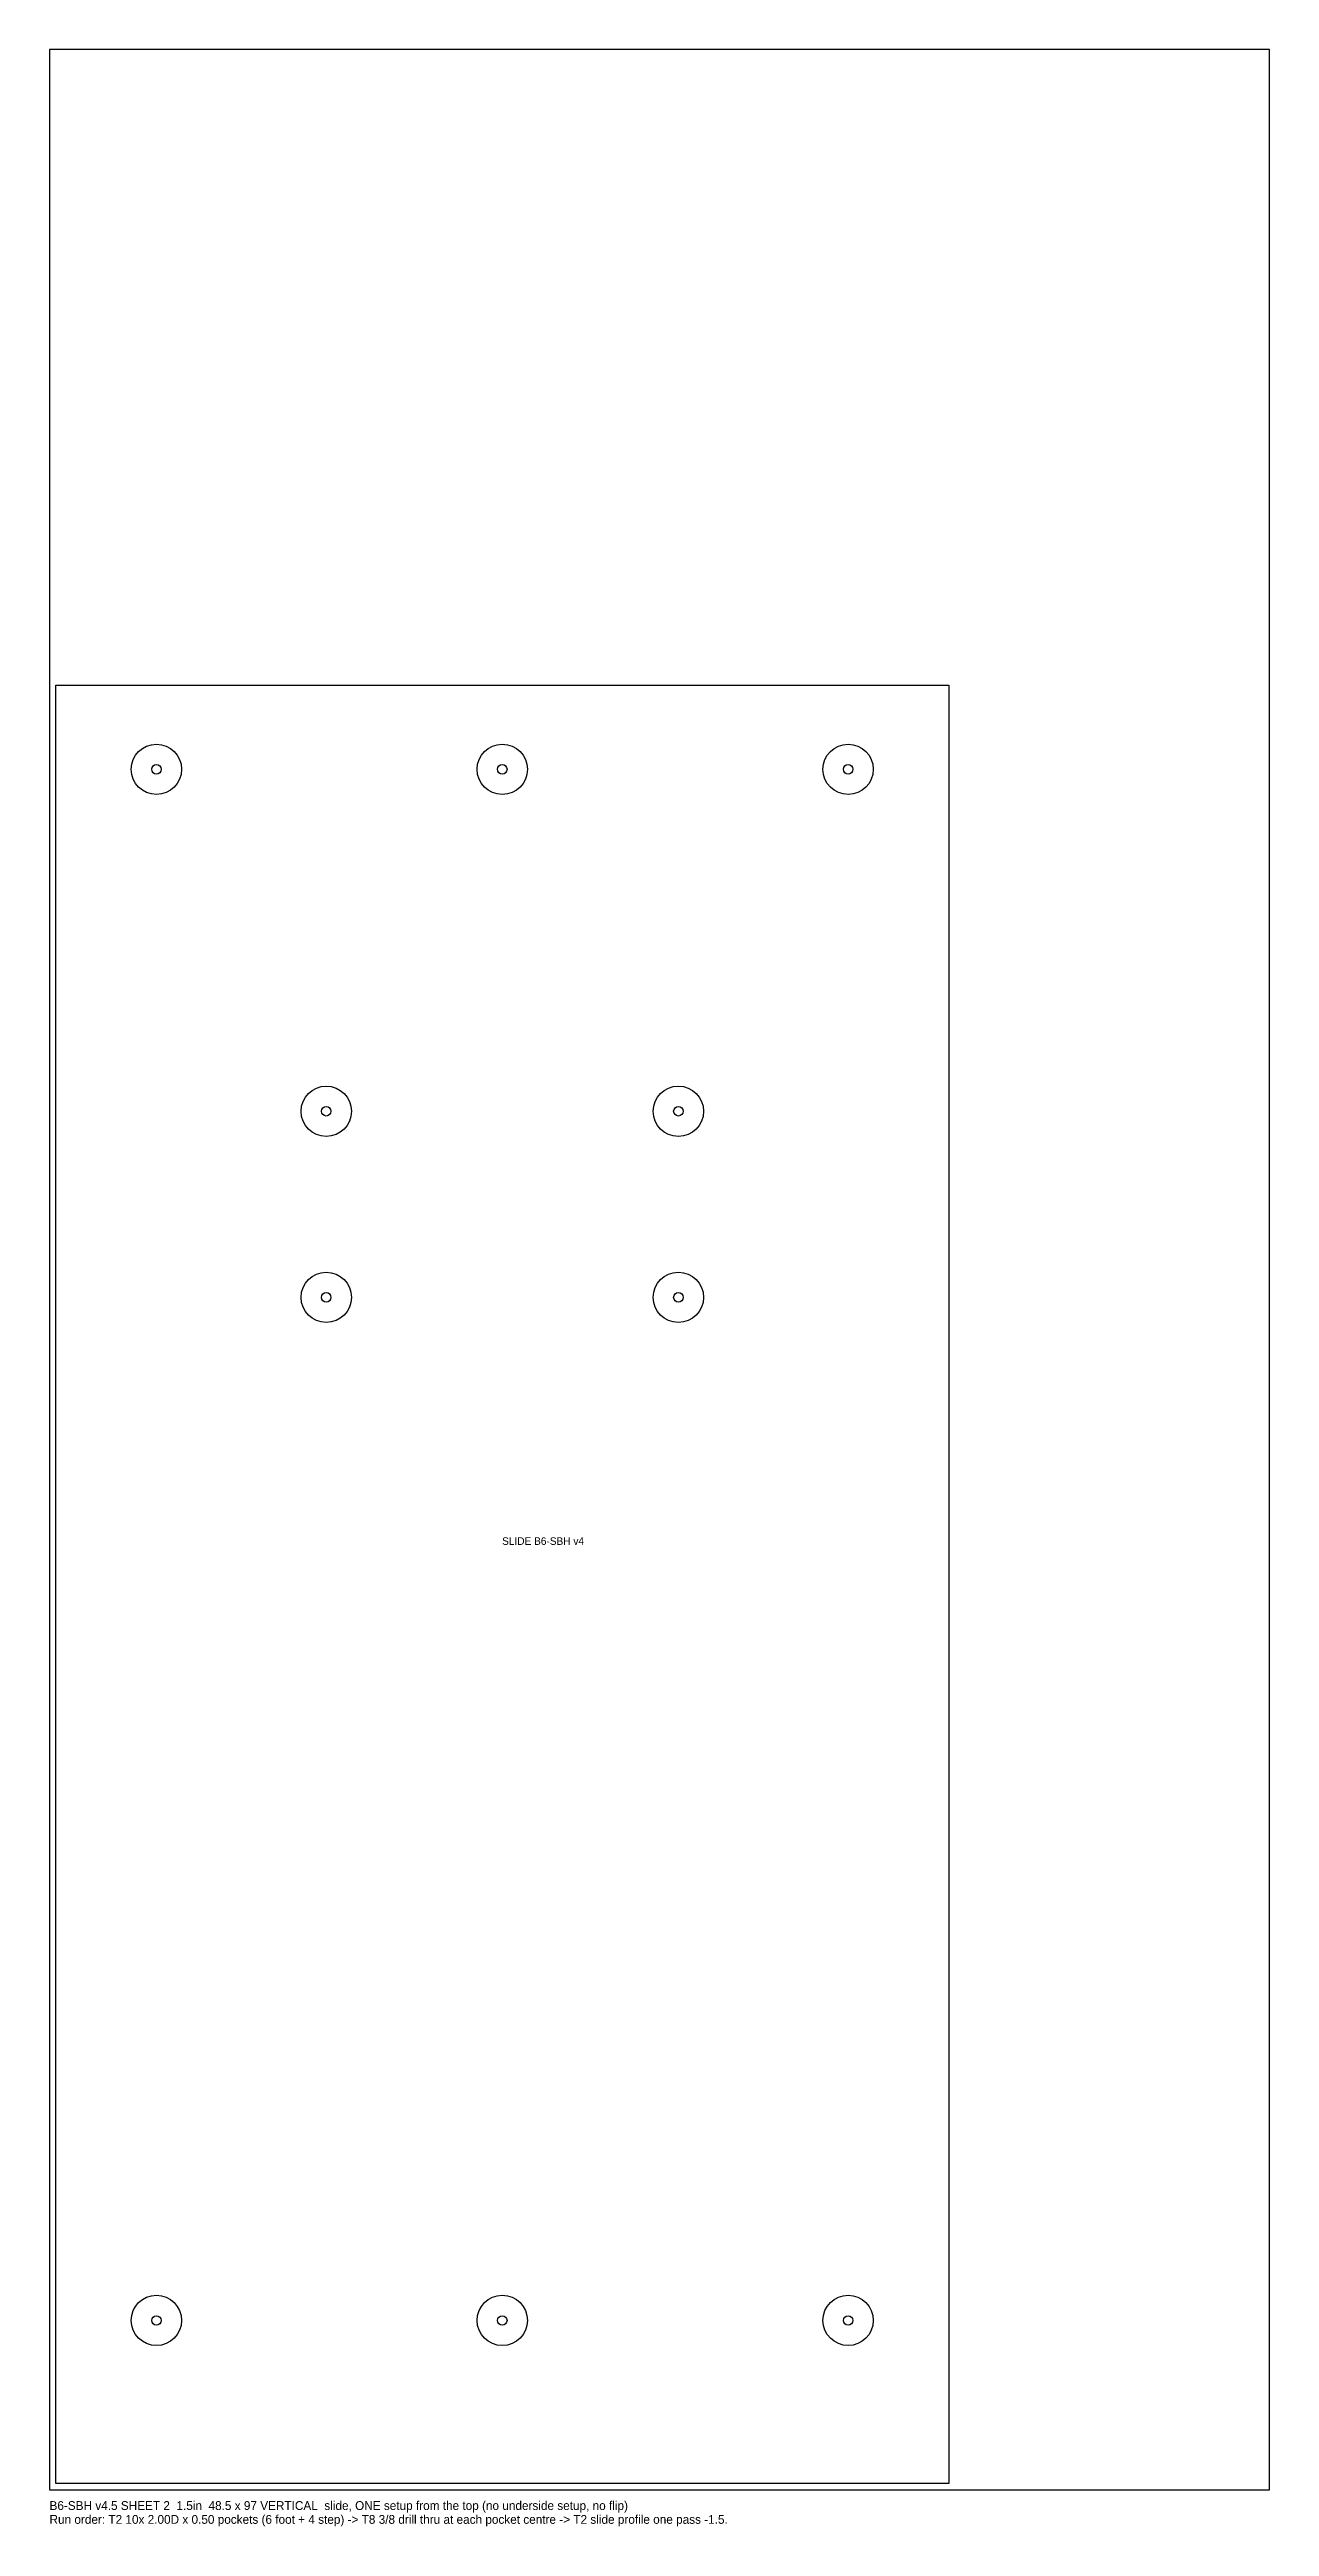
# Model space of a CAD drawing. Extents: x 0 to 48.5, y -1.5 to 97.
import ezdxf

# ---------------------------------------------------------------- set-up
doc = ezdxf.new("R2010")
doc.units = 0
for name, color, linetype in [('DRILL_0.375_THRU', 3, 'Continuous'), ('NOTES', 2, 'Continuous'), ('OUTSIDE_PROFILE', 7, 'Continuous'), ('POCKET_2.00D_0.50DEEP', 5, 'Continuous'), ('SHEET', 8, 'Continuous')]:
    doc.layers.add(name, color=color, linetype=linetype)

msp = doc.modelspace()

# ---------------------------------------------------------------- linework, layer by layer
at = {"layer": 'DRILL_0.375_THRU'}
for centre in [(4.25, 68.389), (18, 68.389), (31.75, 68.389), (11, 54.797), (25, 54.797), (11, 47.401), (25, 47.401), (4.25, 6.735), (18, 6.735), (31.75, 6.735)]:
    msp.add_circle(centre, 0.188, dxfattribs=at)
at = {"layer": 'OUTSIDE_PROFILE'}
msp.add_lwpolyline([(0.25, 71.735), (35.75, 71.735), (35.75, 0.25), (0.25, 0.25)], close=True, dxfattribs=at)
at = {"layer": 'POCKET_2.00D_0.50DEEP'}
for centre in [(4.25, 68.389), (18, 68.389), (31.75, 68.389), (11, 54.797), (25, 54.797), (11, 47.401), (25, 47.401), (4.25, 6.735), (18, 6.735), (31.75, 6.735)]:
    msp.add_circle(centre, 1, dxfattribs=at)
at = {"layer": 'SHEET'}
msp.add_lwpolyline([(0, 0), (48.5, 0), (48.5, 97), (0, 97)], close=True, dxfattribs=at)

# ---------------------------------------------------------------- texts
at = {"layer": 'NOTES'}
for s, height, p in [('SLIDE B6-SBH v4', 0.3, (17.994, 37.562)), ('B6-SBH v4.5 SHEET 2  1.5in  48.5 x 97 VERTICAL  slide, ONE setup from the top (no underside setup, no flip)', 0.35, (0, -0.8)), ('Run order: T2 10x 2.00D x 0.50 pockets (6 foot + 4 step) -> T8 3/8 drill thru at each pocket centre -> T2 slide profile one pass -1.5.', 0.35, (0, -1.35))]:
    msp.add_text(s, height=height, dxfattribs=at).set_placement(p)

doc.saveas('drawing.dxf')
